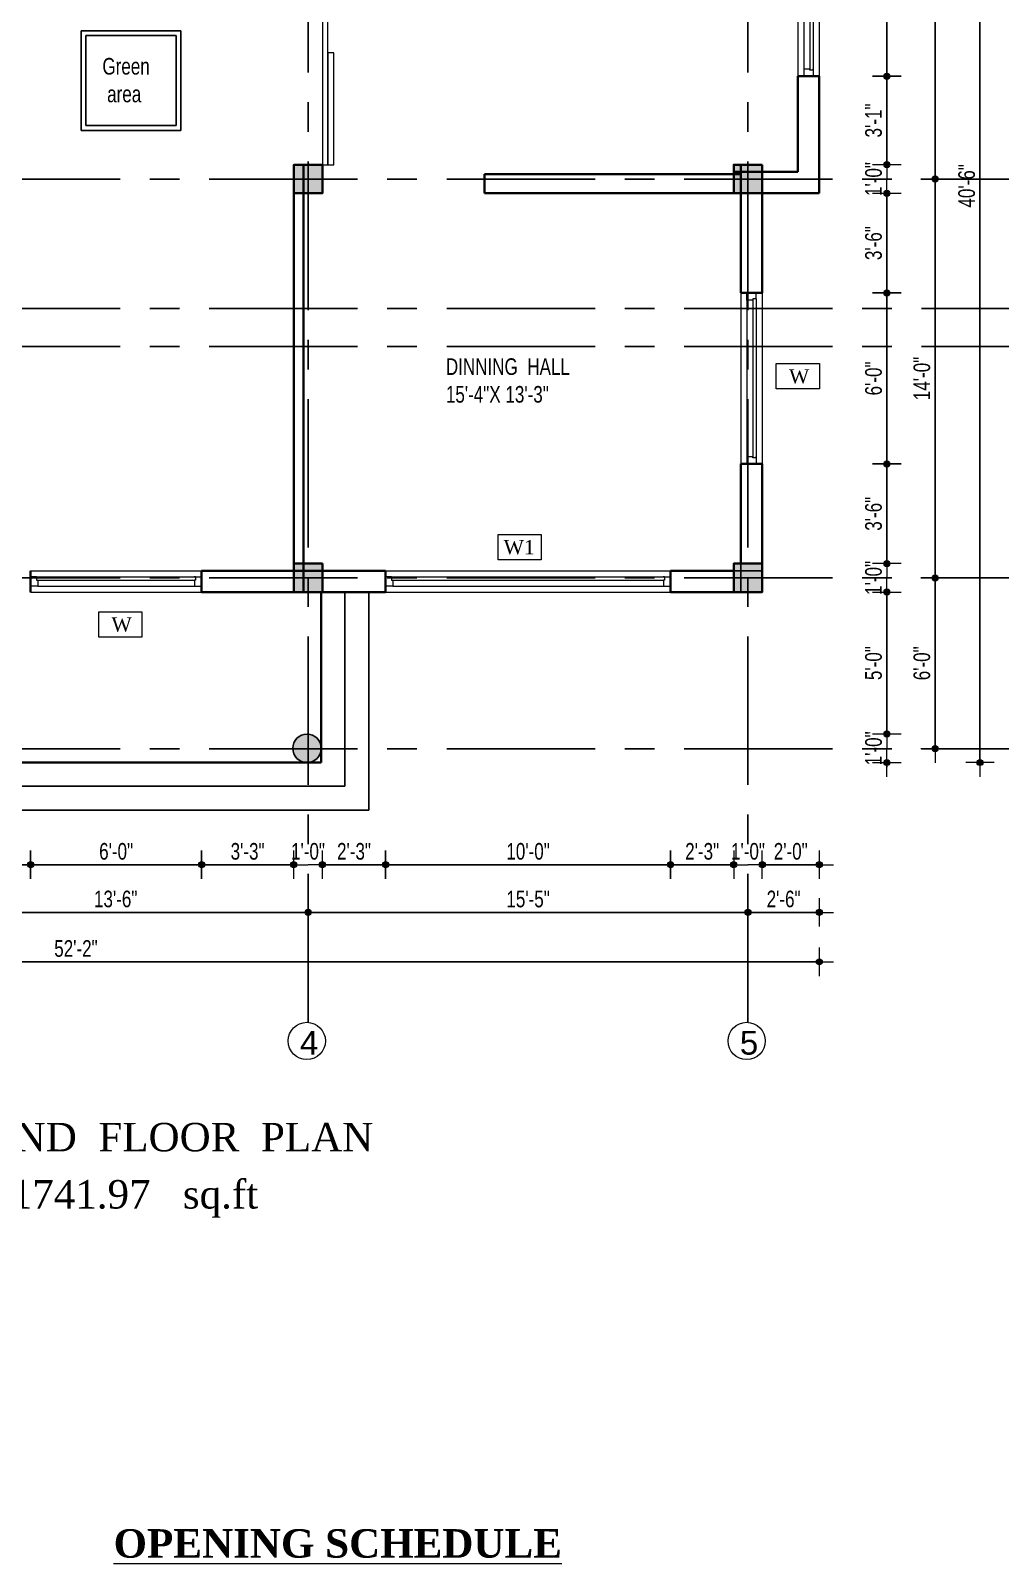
# Model space of a CAD drawing. Header units: inches. Extents: x 108286 to 1018414, y -1240248 to 57686.
# Drawn here: x 503105 to 503513, y -616410 to -615765 of the extents above; entities that cross this region are included whole.
import ezdxf

# ---------------------------------------------------------------- set-up
doc = ezdxf.new("R2010")
doc.units = ezdxf.units.IN
doc.header["$MEASUREMENT"] = 0
doc.linetypes.add('CENTERX2', pattern=[4, 2.5, -0.5, 0.5, -0.5])
for name, color, linetype, lineweight in [('DIMENSION', 142, 'Continuous', 13), ('dimentions', 123, 'Continuous', 9), ('DOOR WINDOW', 6, 'Continuous', 0), ('ELEVATION', 31, 'Continuous', 25), ('furniture', 32, 'Continuous', 13), ('pillar', 1, 'Continuous', 35), ('TEXT', 231, 'Continuous', 20), ('WALL', 8, 'Continuous', 35)]:
    doc.layers.add(name, color=color, linetype=linetype, lineweight=lineweight)
doc.layers.add('VEHICLE', color=9, linetype='Continuous')
doc.styles.add('7 INCH', font='swisscl.ttf', dxfattribs={"height": 7})
doc.styles.add('7 INCH str', font='times.ttf', dxfattribs={"height": 6})
doc.dimstyles.new('7 INCH', dxfattribs={"dimscale": 0, "dimtxt": 7, "dimasz": 1, "dimexe": 2, "dimexo": 9, "dimgap": 2, "dimtad": 1, "dimdec": 0, "dimzin": 3, "dimdsep": 46, "dimlunit": 4, "dimtxsty": '7 INCH', "dimblk": 'DIM', "dimcen": 3, "dimdle": 3, "dimse1": 1, "dimse2": 1, "dimclrd": 256, "dimclre": 256, "dimclrt": 7, "dimadec": 1, "dimazin": 2, "dimtfac": 1, "dimtdec": 0, "dimtix": 1, "dimtofl": 0, "dimtmove": 2, "dimatfit": 3, "dimldrblk": 'ARW', "dimfxl": 2, "dimfrac": 2, "dimtolj": 2, "dimtzin": 0, "dimarcsym": 0})

# ---------------------------------------------------------------- blocks, each defined once
blk = doc.blocks.new('DFGDG')
at = {"layer": 'pillar'}
blk.add_hatch(color=4, dxfattribs=at).paths.add_polyline_path([(456398.92, -510693.64), (456386.92, -510693.64), (456386.92, -510705.64), (456398.92, -510705.64)])
blk.add_lwpolyline([(456398.92, -510693.64), (456386.92, -510693.64), (456386.92, -510705.64), (456398.92, -510705.64)], close=True, dxfattribs=at)
blk = doc.blocks.new('FGEWSRG')
at = {"layer": 'ELEVATION'}
h = blk.add_hatch(color=251, dxfattribs=at)
edge = h.paths.add_edge_path()
edge.add_arc((502633.6, -562105.59), 6, 0, 360)
at = {"layer": 'ELEVATION', "color": 4}
blk.add_circle((502633.6, -562105.59), 6, dxfattribs=at)
blk = doc.blocks.new('*U474')
at = {"layer": 'DOOR WINDOW'}
for p, q in [((-196.36, 4.5), (-196.36, -4.5)), ((-196.36, 4.5), (-124.36, 4.5)), ((-193.86, 2), (-196.36, 2)), ((-193.86, 2), (-126.86, 2)), ((-193.86, 2), (-193.86, 0.5)), ((-193.86, 0.5), (-193.36, 0.5)), ((-193.36, 0.5), (-193.36, -2)), ((-193.36, 0.5), (-127.36, 0.5)), ((-126.86, 2), (-127.46, 2)), ((-127.36, 0.5), (-127.36, -2)), ((-126.86, 0.5), (-127.36, 0.5)), ((-127.36, 0.5), (-127.36, -2)), ((-126.86, 0.5), (-127.36, 0.5)), ((-126.86, 2), (-126.86, 0.5)), ((-126.86, 2), (-126.86, 0.5)), ((-126.86, 2), (-124.36, 2)), ((-124.36, 4.5), (-124.36, -4.5)), ((-124.36, 4.5), (-124.36, -4.5)), ((-124.36, 4.5), (-124.36, -4.5)), ((-193.36, -2), (-196.36, -2)), ((-196.36, -4.5), (-124.36, -4.5)), ((-193.36, -2), (-127.36, -2)), ((-127.46, -2), (-127.36, -2)), ((-127.36, -2), (-124.36, -2))]:
    blk.add_line(p, q, dxfattribs=at)
blk = doc.blocks.new('*U475')
at = {"layer": 'DOOR WINDOW'}
for p, q in [((-244.36, 4.5), (-244.36, -4.5)), ((-244.36, 4.5), (-124.36, 4.5)), ((-241.86, 2), (-244.36, 2)), ((-241.86, 2), (-126.86, 2)), ((-241.86, 2), (-241.86, 0.5)), ((-241.86, 0.5), (-241.36, 0.5)), ((-241.36, 0.5), (-241.36, -2)), ((-241.36, 0.5), (-127.36, 0.5)), ((-126.86, 2), (-127.46, 2)), ((-127.36, 0.5), (-127.36, -2)), ((-126.86, 0.5), (-127.36, 0.5)), ((-127.36, 0.5), (-127.36, -2)), ((-126.86, 0.5), (-127.36, 0.5)), ((-126.86, 2), (-126.86, 0.5)), ((-126.86, 2), (-126.86, 0.5)), ((-126.86, 2), (-124.36, 2)), ((-124.36, 4.5), (-124.36, -4.5)), ((-124.36, 4.5), (-124.36, -4.5)), ((-124.36, 4.5), (-124.36, -4.5)), ((-241.36, -2), (-244.36, -2)), ((-244.36, -4.5), (-124.36, -4.5)), ((-241.36, -2), (-127.36, -2)), ((-127.46, -2), (-127.36, -2)), ((-127.36, -2), (-124.36, -2))]:
    blk.add_line(p, q, dxfattribs=at)
blk = doc.blocks.new('*U479')
at = {"layer": 'DOOR WINDOW'}
for p, q in [((-184.36, 4.5), (-184.36, -4.5)), ((-184.36, 4.5), (-64.36, 4.5)), ((-181.86, 2), (-184.36, 2)), ((-181.86, 2), (-66.86, 2)), ((-181.86, 2), (-181.86, 0.5)), ((-181.86, 0.5), (-181.36, 0.5)), ((-181.36, 0.5), (-181.36, -2)), ((-181.36, 0.5), (-67.36, 0.5)), ((-66.86, 2), (-67.46, 2)), ((-67.36, 0.5), (-67.36, -2)), ((-66.86, 0.5), (-67.36, 0.5)), ((-67.36, 0.5), (-67.36, -2)), ((-66.86, 0.5), (-67.36, 0.5)), ((-66.86, 2), (-66.86, 0.5)), ((-66.86, 2), (-66.86, 0.5)), ((-66.86, 2), (-64.36, 2)), ((-64.36, 4.5), (-64.36, -4.5)), ((-64.36, 4.5), (-64.36, -4.5)), ((-64.36, 4.5), (-64.36, -4.5)), ((-181.36, -2), (-184.36, -2)), ((-184.36, -4.5), (-64.36, -4.5)), ((-181.36, -2), (-67.36, -2)), ((-67.46, -2), (-67.36, -2)), ((-67.36, -2), (-64.36, -2))]:
    blk.add_line(p, q, dxfattribs=at)
blk = doc.blocks.new('*U480')
at = {"layer": 'DOOR WINDOW'}
for p, q in [((-184.36, 4.5), (-184.36, -4.5)), ((-184.36, 4.5), (-112.36, 4.5)), ((-181.86, 2), (-184.36, 2)), ((-181.86, 2), (-114.86, 2)), ((-181.86, 2), (-181.86, 0.5)), ((-181.86, 0.5), (-181.36, 0.5)), ((-181.36, 0.5), (-181.36, -2)), ((-181.36, 0.5), (-115.36, 0.5)), ((-114.86, 2), (-115.46, 2)), ((-115.36, 0.5), (-115.36, -2)), ((-114.86, 0.5), (-115.36, 0.5)), ((-115.36, 0.5), (-115.36, -2)), ((-114.86, 0.5), (-115.36, 0.5)), ((-114.86, 2), (-114.86, 0.5)), ((-114.86, 2), (-114.86, 0.5)), ((-114.86, 2), (-112.36, 2)), ((-112.36, 4.5), (-112.36, -4.5)), ((-112.36, 4.5), (-112.36, -4.5)), ((-112.36, 4.5), (-112.36, -4.5)), ((-181.36, -2), (-184.36, -2)), ((-184.36, -4.5), (-112.36, -4.5)), ((-181.36, -2), (-115.36, -2)), ((-115.46, -2), (-115.36, -2)), ((-115.36, -2), (-112.36, -2))]:
    blk.add_line(p, q, dxfattribs=at)
blk = doc.blocks.new('DIM')
at = {"layer": 'DIMENSION'}
h = blk.add_hatch(color=256, dxfattribs=at)
h.paths.add_polyline_path([(0, 1.28), (0, 0), (1.28, 0, 0.414214)])
h.paths.add_polyline_path([(1.28, 0), (0, 0), (0, -1.28, 0.414214)])
h.paths.add_polyline_path([(0, 0), (-1.28, 0, 0.414214), (0, -1.28)])
h.paths.add_polyline_path([(0, 1.28, 0.414214), (-1.28, 0), (0, 0)])
for p, q in [((-6, 0), (6, 0)), ((0, 6), (0, -6))]:
    blk.add_line(p, q, dxfattribs=at)
blk.add_circle((0, 0), 1.28, dxfattribs=at)
blk = doc.blocks.new('*D641')
at = {"layer": 'Defpoints', "color": 0, "ltscale": 15}
for p in [(503437.21, -615664.14), (503437.21, -615784.14), (503465.69, -615784.14)]:
    blk.add_point(p, dxfattribs=at)
at = {"layer": 'dimentions', "lineweight": -2, "ltscale": 15}
blk.add_line((503465.69, -615665.14), (503465.69, -615783.14), dxfattribs=at)
for p, rotation in [((503465.69, -615664.14), 90), ((503465.69, -615784.14), 270)]:
    blk.add_blockref('DIM', p, dxfattribs=dict(at, rotation=rotation))
at = {"layer": 'dimentions', "color": 7, "ltscale": 15, "insert": (503460.11, -615724.14), "char_height": 7, "attachment_point": 5, "rotation": 90, "style": '7 INCH'}
blk.add_mtext('\\A2;10\'-0"', dxfattribs=at)
blk = doc.blocks.new('ARW')
at = {"layer": 'DIMENSION'}
blk.add_lwpolyline([(-0.5, 0, 0, 3, 0), (-5.5, 0, 0, 0, 0), (-0.5, 0, 0, 0, 0)], format="xyseb", dxfattribs=at)
blk = doc.blocks.new('*D642')
at = {"layer": 'Defpoints', "color": 0, "ltscale": 15}
for p in [(503437.21, -615784.14), (503413.21, -615821.42), (503465.69, -615821.42)]:
    blk.add_point(p, dxfattribs=at)
at = {"layer": 'dimentions', "lineweight": -2, "ltscale": 15}
blk.add_line((503465.69, -615785.14), (503465.69, -615820.42), dxfattribs=at)
for p, rotation in [((503465.69, -615784.14), 90), ((503465.69, -615821.42), 270)]:
    blk.add_blockref('DIM', p, dxfattribs=dict(at, rotation=rotation))
at = {"layer": 'dimentions', "color": 7, "ltscale": 15, "insert": (503460.11, -615802.78), "char_height": 7, "attachment_point": 5, "rotation": 90, "style": '7 INCH'}
blk.add_mtext('\\A2;3\'-1"', dxfattribs=at)
blk = doc.blocks.new('*D643')
at = {"layer": 'Defpoints', "color": 0, "ltscale": 15}
for p in [(503413.21, -615821.42), (503437.21, -615833.42), (503465.69, -615833.42)]:
    blk.add_point(p, dxfattribs=at)
at = {"layer": 'dimentions', "lineweight": -2, "ltscale": 15}
for p, q in [((503465.69, -615820.42), (503465.69, -615819.42)), ((503465.69, -615834.42), (503465.69, -615835.42))]:
    blk.add_line(p, q, dxfattribs=at)
for p, rotation in [((503465.69, -615821.42), 270), ((503465.69, -615833.42), 90)]:
    blk.add_blockref('DIM', p, dxfattribs=dict(at, rotation=rotation))
at = {"layer": 'dimentions', "color": 7, "ltscale": 15, "insert": (503460.11, -615827.42), "char_height": 7, "attachment_point": 5, "rotation": 90, "style": '7 INCH'}
blk.add_mtext('\\A2;1\'-0"', dxfattribs=at)
blk = doc.blocks.new('*D644')
at = {"layer": 'Defpoints', "color": 0, "ltscale": 15}
for p in [(503437.21, -615833.42), (503413.21, -615875.42), (503465.69, -615875.42)]:
    blk.add_point(p, dxfattribs=at)
at = {"layer": 'dimentions', "lineweight": -2, "ltscale": 15}
blk.add_line((503465.69, -615834.42), (503465.69, -615874.42), dxfattribs=at)
for p, rotation in [((503465.69, -615833.42), 90), ((503465.69, -615875.42), 270)]:
    blk.add_blockref('DIM', p, dxfattribs=dict(at, rotation=rotation))
at = {"layer": 'dimentions', "color": 7, "ltscale": 15, "insert": (503460.1, -615854.42), "char_height": 7, "attachment_point": 5, "rotation": 90, "style": '7 INCH'}
blk.add_mtext('\\A2;3\'-6"', dxfattribs=at)
blk = doc.blocks.new('*D645')
at = {"layer": 'Defpoints', "color": 0, "ltscale": 15}
for p in [(503413.21, -615875.42), (503413.21, -615947.42), (503465.69, -615947.42)]:
    blk.add_point(p, dxfattribs=at)
at = {"layer": 'dimentions', "lineweight": -2, "ltscale": 15}
blk.add_line((503465.69, -615876.42), (503465.69, -615946.42), dxfattribs=at)
for p, rotation in [((503465.69, -615875.42), 90), ((503465.69, -615947.42), 270)]:
    blk.add_blockref('DIM', p, dxfattribs=dict(at, rotation=rotation))
at = {"layer": 'dimentions', "color": 7, "ltscale": 15, "insert": (503460.11, -615911.42), "char_height": 7, "attachment_point": 5, "rotation": 90, "style": '7 INCH'}
blk.add_mtext('\\A2;6\'-0"', dxfattribs=at)
blk = doc.blocks.new('*D646')
at = {"layer": 'Defpoints', "color": 0, "ltscale": 15}
for p in [(503413.21, -615947.42), (503413.21, -615989.42), (503465.69, -615989.42)]:
    blk.add_point(p, dxfattribs=at)
at = {"layer": 'dimentions', "lineweight": -2, "ltscale": 15}
blk.add_line((503465.69, -615948.42), (503465.69, -615988.42), dxfattribs=at)
for p, rotation in [((503465.69, -615947.42), 90), ((503465.69, -615989.42), 270)]:
    blk.add_blockref('DIM', p, dxfattribs=dict(at, rotation=rotation))
at = {"layer": 'dimentions', "color": 7, "ltscale": 15, "insert": (503460.1, -615968.42), "char_height": 7, "attachment_point": 5, "rotation": 90, "style": '7 INCH'}
blk.add_mtext('\\A2;3\'-6"', dxfattribs=at)
blk = doc.blocks.new('*D647')
at = {"layer": 'Defpoints', "color": 0, "ltscale": 15}
for p in [(503413.21, -615989.42), (503413.21, -616001.42), (503465.69, -616001.42)]:
    blk.add_point(p, dxfattribs=at)
at = {"layer": 'dimentions', "lineweight": -2, "ltscale": 15}
for p, q in [((503465.69, -615988.42), (503465.69, -615987.42)), ((503465.69, -616002.42), (503465.69, -616003.42))]:
    blk.add_line(p, q, dxfattribs=at)
for p, rotation in [((503465.69, -615989.42), 270), ((503465.69, -616001.42), 90)]:
    blk.add_blockref('DIM', p, dxfattribs=dict(at, rotation=rotation))
at = {"layer": 'dimentions', "color": 7, "ltscale": 15, "insert": (503460.11, -615995.42), "char_height": 7, "attachment_point": 5, "rotation": 90, "style": '7 INCH'}
blk.add_mtext('\\A2;1\'-0"', dxfattribs=at)
blk = doc.blocks.new('*D648')
at = {"layer": 'Defpoints', "color": 0, "ltscale": 15}
for p in [(503413.21, -616001.42), (503221.96, -616061.23), (503465.69, -616061.23)]:
    blk.add_point(p, dxfattribs=at)
at = {"layer": 'dimentions', "lineweight": -2, "ltscale": 15}
blk.add_line((503465.69, -616002.42), (503465.69, -616060.23), dxfattribs=at)
for p, rotation in [((503465.69, -616001.42), 90), ((503465.69, -616061.23), 270)]:
    blk.add_blockref('DIM', p, dxfattribs=dict(at, rotation=rotation))
at = {"layer": 'dimentions', "color": 7, "ltscale": 15, "insert": (503460.11, -616031.32), "char_height": 7, "attachment_point": 5, "rotation": 90, "style": '7 INCH'}
blk.add_mtext('\\A2;5\'-0"', dxfattribs=at)
blk = doc.blocks.new('*D649')
at = {"layer": 'Defpoints', "color": 0, "ltscale": 15}
for p in [(503221.96, -616061.23), (503221.96, -616073.19), (503465.69, -616073.19)]:
    blk.add_point(p, dxfattribs=at)
at = {"layer": 'dimentions', "lineweight": -2, "ltscale": 15}
for p, q in [((503465.69, -616060.23), (503465.69, -616059.23)), ((503465.69, -616074.19), (503465.69, -616075.19))]:
    blk.add_line(p, q, dxfattribs=at)
for p, rotation in [((503465.69, -616061.23), 270), ((503465.69, -616073.19), 90)]:
    blk.add_blockref('DIM', p, dxfattribs=dict(at, rotation=rotation))
at = {"layer": 'dimentions', "color": 7, "ltscale": 15, "insert": (503460.11, -616067.21), "char_height": 7, "attachment_point": 5, "rotation": 90, "style": '7 INCH'}
blk.add_mtext('\\A2;1\'-0"', dxfattribs=at)
blk = doc.blocks.new('*D650')
at = {"layer": 'Defpoints', "color": 0, "ltscale": 15}
for p in [(503416.72, -615995.42), (503486.04, -615995.42), (503227.47, -616067.39)]:
    blk.add_point(p, dxfattribs=at)
at = {"layer": 'dimentions', "lineweight": -2, "ltscale": 15}
blk.add_line((503486.04, -616066.39), (503486.04, -615996.42), dxfattribs=at)
for p, rotation in [((503486.04, -615995.42), 90), ((503486.04, -616067.39), 270)]:
    blk.add_blockref('DIM', p, dxfattribs=dict(at, rotation=rotation))
at = {"layer": 'dimentions', "color": 7, "ltscale": 15, "insert": (503480.46, -616031.4), "char_height": 7, "attachment_point": 5, "rotation": 90, "style": '7 INCH'}
blk.add_mtext('\\A2;6\'-0"', dxfattribs=at)
blk = doc.blocks.new('*D651')
at = {"layer": 'Defpoints', "color": 0, "ltscale": 15}
for p in [(503413.21, -615827.42), (503486.04, -615827.42), (503416.72, -615995.42)]:
    blk.add_point(p, dxfattribs=at)
at = {"layer": 'dimentions', "lineweight": -2, "ltscale": 15}
blk.add_line((503486.04, -615994.42), (503486.04, -615828.42), dxfattribs=at)
for p, rotation in [((503486.04, -615827.42), 90), ((503486.04, -615995.42), 270)]:
    blk.add_blockref('DIM', p, dxfattribs=dict(at, rotation=rotation))
at = {"layer": 'dimentions', "color": 7, "ltscale": 15, "insert": (503480.46, -615911.42), "char_height": 7, "attachment_point": 5, "rotation": 90, "style": '7 INCH'}
blk.add_mtext('\\A2;14\'-0"', dxfattribs=at)
blk = doc.blocks.new('*D652')
at = {"layer": 'Defpoints', "color": 0, "ltscale": 15}
for p in [(503413.21, -615593.42), (503486.04, -615593.42), (503413.21, -615827.42)]:
    blk.add_point(p, dxfattribs=at)
at = {"layer": 'dimentions', "lineweight": -2, "ltscale": 15}
blk.add_line((503486.04, -615826.42), (503486.04, -615594.42), dxfattribs=at)
for p, rotation in [((503486.04, -615593.42), 90), ((503486.04, -615827.42), 270)]:
    blk.add_blockref('DIM', p, dxfattribs=dict(at, rotation=rotation))
at = {"layer": 'dimentions', "color": 7, "ltscale": 15, "insert": (503480.46, -615710.42), "char_height": 7, "attachment_point": 5, "rotation": 90, "style": '7 INCH'}
blk.add_mtext('\\A2;19\'-6"', dxfattribs=at)
blk = doc.blocks.new('*D653')
at = {"layer": 'Defpoints', "color": 0, "ltscale": 15}
for p in [(503437.21, -615587.42), (503227.47, -616073.19), (503504.92, -616073.19)]:
    blk.add_point(p, dxfattribs=at)
at = {"layer": 'dimentions', "lineweight": -2, "ltscale": 15}
blk.add_line((503504.92, -615588.42), (503504.92, -616072.19), dxfattribs=at)
for p, rotation in [((503504.92, -615587.42), 90), ((503504.92, -616073.19), 270)]:
    blk.add_blockref('DIM', p, dxfattribs=dict(at, rotation=rotation))
at = {"layer": 'dimentions', "color": 7, "ltscale": 15, "insert": (503499.33, -615830.31), "char_height": 7, "attachment_point": 5, "rotation": 90, "style": '7 INCH'}
blk.add_mtext('\\A2;40\'-6"', dxfattribs=at)
blk = doc.blocks.new('*D654')
at = {"layer": 'Defpoints', "color": 0, "ltscale": 15}
for p in [(503401.21, -616001.42), (503413.21, -616001.42), (503401.21, -616116.22)]:
    blk.add_point(p, dxfattribs=at)
at = {"layer": 'dimentions', "lineweight": -2, "ltscale": 15}
for p, q in [((503400.21, -616116.22), (503399.21, -616116.22)), ((503414.21, -616116.22), (503415.21, -616116.22))]:
    blk.add_line(p, q, dxfattribs=at)
blk.add_blockref('DIM', (503401.21, -616116.22), dxfattribs=at)
at = {"layer": 'dimentions', "lineweight": -2, "ltscale": 15, "rotation": 180}
blk.add_blockref('DIM', (503413.21, -616116.22), dxfattribs=at)
at = {"layer": 'dimentions', "color": 7, "ltscale": 15, "insert": (503407.21, -616110.64), "char_height": 7, "attachment_point": 5, "style": '7 INCH'}
blk.add_mtext('\\A2;1\'-0"', dxfattribs=at)
blk = doc.blocks.new('*D655')
at = {"layer": 'Defpoints', "color": 0, "ltscale": 15}
for p in [(503374.58, -616001.42), (503401.21, -616001.42), (503374.58, -616116.22)]:
    blk.add_point(p, dxfattribs=at)
at = {"layer": 'dimentions', "lineweight": -2, "ltscale": 15}
blk.add_line((503400.21, -616116.22), (503375.58, -616116.22), dxfattribs=at)
at = {"layer": 'dimentions', "lineweight": -2, "ltscale": 15, "rotation": 180}
blk.add_blockref('DIM', (503374.58, -616116.22), dxfattribs=at)
at = {"layer": 'dimentions', "lineweight": -2, "ltscale": 15}
blk.add_blockref('DIM', (503401.21, -616116.22), dxfattribs=at)
at = {"layer": 'dimentions', "color": 7, "ltscale": 15, "insert": (503387.9, -616110.64), "char_height": 7, "attachment_point": 5, "style": '7 INCH'}
blk.add_mtext('\\A2;2\'-3"', dxfattribs=at)
blk = doc.blocks.new('*D656')
at = {"layer": 'Defpoints', "color": 0, "ltscale": 15}
for p in [(503254.58, -616001.42), (503374.58, -616001.42), (503254.58, -616116.22)]:
    blk.add_point(p, dxfattribs=at)
at = {"layer": 'dimentions', "lineweight": -2, "ltscale": 15}
blk.add_line((503373.58, -616116.22), (503255.58, -616116.22), dxfattribs=at)
at = {"layer": 'dimentions', "lineweight": -2, "ltscale": 15, "rotation": 180}
blk.add_blockref('DIM', (503254.58, -616116.22), dxfattribs=at)
at = {"layer": 'dimentions', "lineweight": -2, "ltscale": 15}
blk.add_blockref('DIM', (503374.58, -616116.22), dxfattribs=at)
at = {"layer": 'dimentions', "color": 7, "ltscale": 15, "insert": (503314.58, -616110.64), "char_height": 7, "attachment_point": 5, "style": '7 INCH'}
blk.add_mtext('\\A2;10\'-0"', dxfattribs=at)
blk = doc.blocks.new('*D657')
at = {"layer": 'Defpoints', "color": 0, "ltscale": 15}
for p in [(503227.96, -616001.42), (503254.58, -616001.42), (503227.96, -616116.22)]:
    blk.add_point(p, dxfattribs=at)
at = {"layer": 'dimentions', "lineweight": -2, "ltscale": 15}
blk.add_line((503253.58, -616116.22), (503228.96, -616116.22), dxfattribs=at)
at = {"layer": 'dimentions', "lineweight": -2, "ltscale": 15, "rotation": 180}
blk.add_blockref('DIM', (503227.96, -616116.22), dxfattribs=at)
at = {"layer": 'dimentions', "lineweight": -2, "ltscale": 15}
blk.add_blockref('DIM', (503254.58, -616116.22), dxfattribs=at)
at = {"layer": 'dimentions', "color": 7, "ltscale": 15, "insert": (503241.27, -616110.64), "char_height": 7, "attachment_point": 5, "style": '7 INCH'}
blk.add_mtext('\\A2;2\'-3"', dxfattribs=at)
blk = doc.blocks.new('*D658')
at = {"layer": 'Defpoints', "color": 0, "ltscale": 15}
for p in [(503215.83, -616001.42), (503227.96, -616001.42), (503215.83, -616116.22)]:
    blk.add_point(p, dxfattribs=at)
at = {"layer": 'dimentions', "lineweight": -2, "ltscale": 15}
for p, q in [((503214.83, -616116.22), (503213.83, -616116.22)), ((503228.96, -616116.22), (503229.96, -616116.22))]:
    blk.add_line(p, q, dxfattribs=at)
blk.add_blockref('DIM', (503215.83, -616116.22), dxfattribs=at)
at = {"layer": 'dimentions', "lineweight": -2, "ltscale": 15, "rotation": 180}
blk.add_blockref('DIM', (503227.96, -616116.22), dxfattribs=at)
at = {"layer": 'dimentions', "color": 7, "ltscale": 15, "insert": (503221.9, -616110.64), "char_height": 7, "attachment_point": 5, "style": '7 INCH'}
blk.add_mtext('\\A2;1\'-0"', dxfattribs=at)
blk = doc.blocks.new('*D659')
at = {"layer": 'Defpoints', "color": 0, "ltscale": 15}
for p in [(503177.08, -616001.42), (503215.83, -616001.42), (503177.08, -616116.22)]:
    blk.add_point(p, dxfattribs=at)
at = {"layer": 'dimentions', "lineweight": -2, "ltscale": 15}
blk.add_line((503214.83, -616116.22), (503178.08, -616116.22), dxfattribs=at)
at = {"layer": 'dimentions', "lineweight": -2, "ltscale": 15, "rotation": 180}
blk.add_blockref('DIM', (503177.08, -616116.22), dxfattribs=at)
at = {"layer": 'dimentions', "lineweight": -2, "ltscale": 15}
blk.add_blockref('DIM', (503215.83, -616116.22), dxfattribs=at)
at = {"layer": 'dimentions', "color": 7, "ltscale": 15, "insert": (503196.46, -616110.64), "char_height": 7, "attachment_point": 5, "style": '7 INCH'}
blk.add_mtext('\\A2;3\'-3"', dxfattribs=at)
blk = doc.blocks.new('*D660')
at = {"layer": 'Defpoints', "color": 0, "ltscale": 15}
for p in [(503105.08, -616001.42), (503177.08, -616001.42), (503105.08, -616116.22)]:
    blk.add_point(p, dxfattribs=at)
at = {"layer": 'dimentions', "lineweight": -2, "ltscale": 15}
blk.add_line((503176.08, -616116.22), (503106.08, -616116.22), dxfattribs=at)
at = {"layer": 'dimentions', "lineweight": -2, "ltscale": 15, "rotation": 180}
blk.add_blockref('DIM', (503105.08, -616116.22), dxfattribs=at)
at = {"layer": 'dimentions', "lineweight": -2, "ltscale": 15}
blk.add_blockref('DIM', (503177.08, -616116.22), dxfattribs=at)
at = {"layer": 'dimentions', "color": 7, "ltscale": 15, "insert": (503141.08, -616110.64), "char_height": 7, "attachment_point": 5, "style": '7 INCH'}
blk.add_mtext('\\A2;6\'-0"', dxfattribs=at)
blk = doc.blocks.new('*D661')
at = {"layer": 'Defpoints', "color": 0, "ltscale": 15}
for p in [(503066.21, -616001.42), (503105.08, -616001.42), (503066.21, -616116.22)]:
    blk.add_point(p, dxfattribs=at)
at = {"layer": 'dimentions', "lineweight": -2, "ltscale": 15}
blk.add_line((503104.08, -616116.22), (503067.21, -616116.22), dxfattribs=at)
at = {"layer": 'dimentions', "lineweight": -2, "ltscale": 15, "rotation": 180}
blk.add_blockref('DIM', (503066.21, -616116.22), dxfattribs=at)
at = {"layer": 'dimentions', "lineweight": -2, "ltscale": 15}
blk.add_blockref('DIM', (503105.08, -616116.22), dxfattribs=at)
at = {"layer": 'dimentions', "color": 7, "ltscale": 15, "insert": (503085.65, -616110.64), "char_height": 7, "attachment_point": 5, "style": '7 INCH'}
blk.add_mtext('\\A2;3\'-3"', dxfattribs=at)
blk = doc.blocks.new('*D671')
at = {"layer": 'Defpoints', "color": 0, "ltscale": 15}
for p in [(503059.82, -616073.19), (503221.96, -616073.19), (503221.96, -616136.29)]:
    blk.add_point(p, dxfattribs=at)
at = {"layer": 'dimentions', "lineweight": -2, "ltscale": 15}
blk.add_line((503060.82, -616136.29), (503220.96, -616136.29), dxfattribs=at)
at = {"layer": 'dimentions', "lineweight": -2, "ltscale": 15, "rotation": 180}
blk.add_blockref('DIM', (503059.82, -616136.29), dxfattribs=at)
at = {"layer": 'dimentions', "lineweight": -2, "ltscale": 15}
blk.add_blockref('DIM', (503221.96, -616136.29), dxfattribs=at)
at = {"layer": 'dimentions', "color": 7, "ltscale": 15, "insert": (503140.89, -616130.7), "char_height": 7, "attachment_point": 5, "style": '7 INCH'}
blk.add_mtext('\\A2;13\'-6"', dxfattribs=at)
blk = doc.blocks.new('*D672')
at = {"layer": 'Defpoints', "color": 0, "ltscale": 15}
for p in [(503407.21, -616001.42), (503221.96, -616073.19), (503407.21, -616136.29)]:
    blk.add_point(p, dxfattribs=at)
at = {"layer": 'dimentions', "lineweight": -2, "ltscale": 15}
blk.add_line((503222.96, -616136.29), (503406.21, -616136.29), dxfattribs=at)
at = {"layer": 'dimentions', "lineweight": -2, "ltscale": 15, "rotation": 180}
blk.add_blockref('DIM', (503221.96, -616136.29), dxfattribs=at)
at = {"layer": 'dimentions', "lineweight": -2, "ltscale": 15}
blk.add_blockref('DIM', (503407.21, -616136.29), dxfattribs=at)
at = {"layer": 'dimentions', "color": 7, "ltscale": 15, "insert": (503314.58, -616130.72), "char_height": 7, "attachment_point": 5, "style": '7 INCH'}
blk.add_mtext('\\A2;15\'-5"', dxfattribs=at)
blk = doc.blocks.new('*D673')
at = {"layer": 'Defpoints', "color": 0, "ltscale": 15}
for p in [(503437.21, -615833.42), (502811.11, -615907.41), (502811.11, -616157.14)]:
    blk.add_point(p, dxfattribs=at)
at = {"layer": 'dimentions', "lineweight": -2, "ltscale": 15}
blk.add_line((503436.21, -616157.14), (502812.11, -616157.14), dxfattribs=at)
at = {"layer": 'dimentions', "lineweight": -2, "ltscale": 15, "rotation": 180}
blk.add_blockref('DIM', (502811.11, -616157.14), dxfattribs=at)
at = {"layer": 'dimentions', "lineweight": -2, "ltscale": 15}
blk.add_blockref('DIM', (503437.21, -616157.14), dxfattribs=at)
at = {"layer": 'dimentions', "color": 7, "ltscale": 15, "insert": (503124.16, -616151.56), "char_height": 7, "attachment_point": 5, "style": '7 INCH'}
blk.add_mtext('\\A2;52\'-2"', dxfattribs=at)
blk = doc.blocks.new('*D674')
at = {"layer": 'Defpoints', "color": 0, "ltscale": 15}
for p in [(503437.21, -615833.42), (503413.21, -616001.42), (503437.21, -616116.22)]:
    blk.add_point(p, dxfattribs=at)
at = {"layer": 'dimentions', "lineweight": -2, "ltscale": 15}
blk.add_line((503414.21, -616116.22), (503436.21, -616116.22), dxfattribs=at)
at = {"layer": 'dimentions', "lineweight": -2, "ltscale": 15, "rotation": 180}
blk.add_blockref('DIM', (503413.21, -616116.22), dxfattribs=at)
at = {"layer": 'dimentions', "lineweight": -2, "ltscale": 15}
blk.add_blockref('DIM', (503437.21, -616116.22), dxfattribs=at)
at = {"layer": 'dimentions', "color": 7, "ltscale": 15, "insert": (503425.21, -616110.64), "char_height": 7, "attachment_point": 5, "style": '7 INCH'}
blk.add_mtext('\\A2;2\'-0"', dxfattribs=at)
blk = doc.blocks.new('*D675')
at = {"layer": 'Defpoints', "color": 0, "ltscale": 15}
for p in [(503437.21, -615833.42), (503407.21, -616001.42), (503437.21, -616136.29)]:
    blk.add_point(p, dxfattribs=at)
at = {"layer": 'dimentions', "lineweight": -2, "ltscale": 15}
blk.add_line((503408.21, -616136.29), (503436.21, -616136.29), dxfattribs=at)
at = {"layer": 'dimentions', "lineweight": -2, "ltscale": 15, "rotation": 180}
blk.add_blockref('DIM', (503407.21, -616136.29), dxfattribs=at)
at = {"layer": 'dimentions', "lineweight": -2, "ltscale": 15}
blk.add_blockref('DIM', (503437.21, -616136.29), dxfattribs=at)
at = {"layer": 'dimentions', "color": 7, "ltscale": 15, "insert": (503422.21, -616130.71), "char_height": 7, "attachment_point": 5, "style": '7 INCH'}
blk.add_mtext('\\A2;2\'-6"', dxfattribs=at)

msp = doc.modelspace()

# ---------------------------------------------------------------- linework, layer by layer
at = {"layer": 'dimentions', "ltscale": 15}
for points in [[(503227.96, -615821.42), (503230.24, -615821.42), (503230.24, -615749.42), (503227.96, -615749.42)], [(503230.24, -615821.42), (503232.76, -615821.42), (503232.76, -615774.22), (503230.24, -615774.22)], [(503419.1, -615905.16), (503437.28, -615905.16), (503437.28, -615915.83), (503419.1, -615915.83)], [(503301.92, -615977.1), (503320.11, -615977.1), (503320.11, -615987.77), (503301.92, -615987.77)], [(503133.78, -616009.7), (503151.96, -616009.7), (503151.96, -616020.37), (503133.78, -616020.37)]]:
    msp.add_lwpolyline(points, close=True, dxfattribs=at)
at = {"layer": 'ELEVATION', "color": 0}
for p, q in [((503126.39, -615764.95), (503168.39, -615764.95)), ((503126.39, -615806.95), (503126.39, -615764.95)), ((503128.39, -615766.95), (503166.39, -615766.95)), ((503128.39, -615804.95), (503128.39, -615766.95)), ((503166.39, -615766.95), (503166.39, -615804.95)), ((503168.39, -615764.95), (503168.39, -615806.95)), ((503168.39, -615806.95), (503126.39, -615806.95)), ((503166.39, -615804.95), (503128.39, -615804.95)), ((503401.21, -615821.42), (503413.21, -615821.42)), ((503404.21, -615821.42), (503404.21, -615833.42)), ((503401.21, -615825.42), (503404.21, -615825.42)), ((503404.21, -615989.42), (503404.21, -616001.42)), ((503404.21, -615989.42), (503404.21, -616001.42)), ((503219.96, -615992.42), (503227.96, -615992.42)), ((503401.21, -615992.42), (503413.21, -615992.42)), ((503401.21, -615992.42), (503404.21, -615992.42)), ((503177.08, -616001.42), (503239.19, -616001.42)), ((503215.96, -616001.42), (503227.96, -616001.42))]:
    msp.add_line(p, q, dxfattribs=at)
at = {"layer": 'ELEVATION', "color": 23}
for p, q in [((503237.47, -616083.19), (503237.47, -616001.42)), ((503247.47, -616093.19), (503247.47, -616001.42)), ((503237.47, -616083.19), (503044.34, -616083.19)), ((503247.47, -616093.19), (503034.34, -616093.19))]:
    msp.add_line(p, q, dxfattribs=at)
at = {"layer": 'furniture'}
for centre in [(503221.39, -616190.45), (503406.64, -616190.45)]:
    msp.add_circle(centre, 7.85, dxfattribs=at)
at = {"layer": 'VEHICLE', "linetype": 'CENTERX2', "ltscale": 25}
for p, q in [((503221.96, -616182.61), (503221.96, -615490.07)), ((503407.21, -616182.61), (503407.21, -615490.07)), ((502680.3, -615827.42), (503544.41, -615827.42)), ((502680.3, -615881.94), (503544.41, -615881.94)), ((502680.3, -615897.94), (503544.41, -615897.94)), ((502680.3, -615995.42), (503544.41, -615995.42)), ((502680.3, -616067.39), (503544.41, -616067.39))]:
    msp.add_line(p, q, dxfattribs=at)
at = {"layer": 'WALL', "color": 0}
for p, q in [((503428.21, -615784.14), (503428.21, -615824.42)), ((503428.21, -615784.14), (503437.21, -615784.14)), ((503437.21, -615784.14), (503437.21, -615833.42)), ((503437.21, -615784.14), (503437.21, -615833.42)), ((503215.96, -616001.42), (503215.96, -615821.42)), ((503219.96, -616001.42), (503219.96, -615821.42)), ((503404.21, -615821.42), (503404.21, -615875.42)), ((503413.21, -615821.42), (503413.21, -615875.42)), ((503296.21, -615825.42), (503404.21, -615825.42)), ((503296.21, -615833.42), (503296.21, -615825.42)), ((503401.21, -615824.42), (503428.21, -615824.42)), ((503296.21, -615833.42), (503437.21, -615833.42)), ((503437.21, -615833.42), (503413.21, -615833.42)), ((503413.21, -615833.42), (503413.21, -615875.42)), ((503413.21, -615875.42), (503404.21, -615875.42)), ((503404.21, -615947.42), (503404.21, -615989.42)), ((503413.21, -615947.42), (503404.21, -615947.42)), ((503413.21, -615947.42), (503413.21, -616001.42)), ((503413.21, -615947.42), (503413.21, -616001.42)), ((503105.08, -615992.42), (503105.08, -616001.42)), ((503177.08, -615992.42), (503254.58, -615992.42)), ((503177.08, -615992.42), (503177.08, -616001.42)), ((503254.58, -615992.42), (503254.58, -616001.42)), ((503374.58, -615992.42), (503401.21, -615992.42)), ((503374.58, -615992.42), (503374.58, -616001.42)), ((503177.08, -616001.42), (503254.58, -616001.42)), ((503177.08, -616001.42), (503254.58, -616001.42)), ((503254.58, -616001.42), (503177.08, -616001.42)), ((503227.47, -616073.19), (503227.47, -616001.42)), ((503374.58, -616001.42), (503401.21, -616001.42)), ((503374.58, -616001.42), (503413.21, -616001.42)), ((503413.21, -616001.42), (503374.58, -616001.42)), ((503227.47, -616073.19), (503054.34, -616073.19))]:
    msp.add_line(p, q, dxfattribs=at)

# ---------------------------------------------------------------- block references
at = {"rotation": 270}
for name, p in [('*U479', (503432.71, -615848.5)), ('*U480', (503408.71, -616059.77))]:
    msp.add_blockref(name, p, dxfattribs=at)
for name, p in [('*U474', (503301.44, -615996.91)), ('*U475', (503498.94, -615996.91))]:
    msp.add_blockref(name, p)
at = {"layer": 'DIMENSION'}
for p in [(46829.04, -105127.77), (47014.29, -105127.77), (46829.04, -105295.77), (47014.29, -105295.77)]:
    msp.add_blockref('DFGDG', p, dxfattribs=at)
at = {"layer": 'ELEVATION', "color": 3}
msp.add_blockref('FGEWSRG', (587.88, -53961.62), dxfattribs=at)

# ---------------------------------------------------------------- texts
at = {"layer": 'dimentions', "ltscale": 15, "char_height": 6, "width": 18.613, "attachment_point": 1, "style": '7 INCH str'}
for s, insert in [('W', (503424.45, -615907.54)), ('W1', (503304.29, -615979.48)), ('W', (503139.13, -616012.09))]:
    msp.add_mtext(s, dxfattribs=dict(at, insert=insert))
at = {"layer": 'furniture', "char_height": 10, "width": 7.2682, "attachment_point": 1, "style": '7 INCH'}
for s, insert in [('{\\fArial|b0|i0|c0|p34;4}', (503218.51, -616186.23)), ('{\\fArial|b0|i0|c0|p34;5}', (503403.76, -616186.23))]:
    msp.add_mtext(s, dxfattribs=dict(at, insert=insert))
at = {"layer": 'TEXT', "style": '7 INCH str'}
for s, p in [('GROUND  FLOOR  PLAN', (503046.99, -616236.96)), ('Area: 1741.97   sq.ft', (503051.91, -616261.04))]:
    msp.add_text(s, height=12, dxfattribs=at).set_placement(p)
at = {"layer": 'TEXT', "attachment_point": 1, "style": '7 INCH'}
for s, insert, char_height, width in [('Green\\P area', (503135.3, -615776.43), 7, 57.3601), ('DINNING  HALL\\P15\'-4"X 13\'-3"', (503279.97, -615902.94), 7, 57.3601), ('{\\fTimes New Roman|b1|i0|c0|p18;\\LOPENING SCHEDULE}', (503140.01, -616396.09), 12, 187)]:
    msp.add_mtext(s, dxfattribs=dict(at, insert=insert, char_height=char_height, width=width))

# ---------------------------------------------------------------- dimensions: what is measured, and where the dimension line sits
at = {"layer": 'dimentions', "ltscale": 15}
for base, p1, p2, picture, middle in [((503504.92, -616073.19), (503437.21, -615587.42), (503227.47, -616073.19), '*D653', (503499.33, -615830.31)), ((503486.04, -615593.42), (503413.21, -615827.42), (503413.21, -615593.42), '*D652', (503480.46, -615710.42)), ((503465.69, -615784.14), (503437.21, -615664.14), (503437.21, -615784.14), '*D641', (503460.11, -615724.14)), ((503465.69, -615821.42), (503437.21, -615784.14), (503413.21, -615821.42), '*D642', (503460.11, -615802.78)), ((503465.69, -615833.42), (503413.21, -615821.42), (503437.21, -615833.42), '*D643', (503460.11, -615827.42)), ((503486.04, -615827.42), (503416.72, -615995.42), (503413.21, -615827.42), '*D651', (503480.46, -615911.42)), ((503465.69, -615875.42), (503437.21, -615833.42), (503413.21, -615875.42), '*D644', (503460.1, -615854.42)), ((503465.69, -615947.42), (503413.21, -615875.42), (503413.21, -615947.42), '*D645', (503460.11, -615911.42)), ((503465.69, -615989.42), (503413.21, -615947.42), (503413.21, -615989.42), '*D646', (503460.1, -615968.42)), ((503465.69, -616001.42), (503413.21, -615989.42), (503413.21, -616001.42), '*D647', (503460.11, -615995.42)), ((503486.04, -615995.42), (503227.47, -616067.39), (503416.72, -615995.42), '*D650', (503480.46, -616031.4)), ((503465.69, -616061.23), (503413.21, -616001.42), (503221.96, -616061.23), '*D648', (503460.11, -616031.32)), ((503465.69, -616073.19), (503221.96, -616061.23), (503221.96, -616073.19), '*D649', (503460.11, -616067.21))]:
    dim = msp.add_linear_dim(base=base, p1=p1, p2=p2, angle=90, dimstyle='7 INCH', override={"dimscale": 1}, dxfattribs=at)
    dim.commit()
    dim.dimension.update_dxf_attribs({"geometry": picture, "text_midpoint": middle})
for base, p1, p2, picture, middle in [((502811.11, -616157.14), (503437.21, -615833.42), (502811.11, -615907.41), '*D673', (503124.16, -616151.56)), ((503437.21, -616136.29), (503407.21, -616001.42), (503437.21, -615833.42), '*D675', (503422.21, -616130.71)), ((503437.21, -616116.22), (503413.21, -616001.42), (503437.21, -615833.42), '*D674', (503425.21, -616110.64)), ((503066.21, -616116.22), (503105.08, -616001.42), (503066.21, -616001.42), '*D661', (503085.65, -616110.64)), ((503105.08, -616116.22), (503177.08, -616001.42), (503105.08, -616001.42), '*D660', (503141.08, -616110.64)), ((503177.08, -616116.22), (503215.83, -616001.42), (503177.08, -616001.42), '*D659', (503196.46, -616110.64)), ((503215.83, -616116.22), (503227.96, -616001.42), (503215.83, -616001.42), '*D658', (503221.9, -616110.64)), ((503407.21, -616136.29), (503221.96, -616073.19), (503407.21, -616001.42), '*D672', (503314.58, -616130.72)), ((503227.96, -616116.22), (503254.58, -616001.42), (503227.96, -616001.42), '*D657', (503241.27, -616110.64)), ((503254.58, -616116.22), (503374.58, -616001.42), (503254.58, -616001.42), '*D656', (503314.58, -616110.64)), ((503374.58, -616116.22), (503401.21, -616001.42), (503374.58, -616001.42), '*D655', (503387.9, -616110.64)), ((503401.21, -616116.22), (503413.21, -616001.42), (503401.21, -616001.42), '*D654', (503407.21, -616110.64)), ((503221.96, -616136.29), (503059.82, -616073.19), (503221.96, -616073.19), '*D671', (503140.89, -616130.7))]:
    dim = msp.add_linear_dim(base=base, p1=p1, p2=p2, dimstyle='7 INCH', override={"dimscale": 1}, dxfattribs=at)
    dim.commit()
    dim.dimension.update_dxf_attribs({"geometry": picture, "text_midpoint": middle})

doc.saveas('drawing.dxf')
